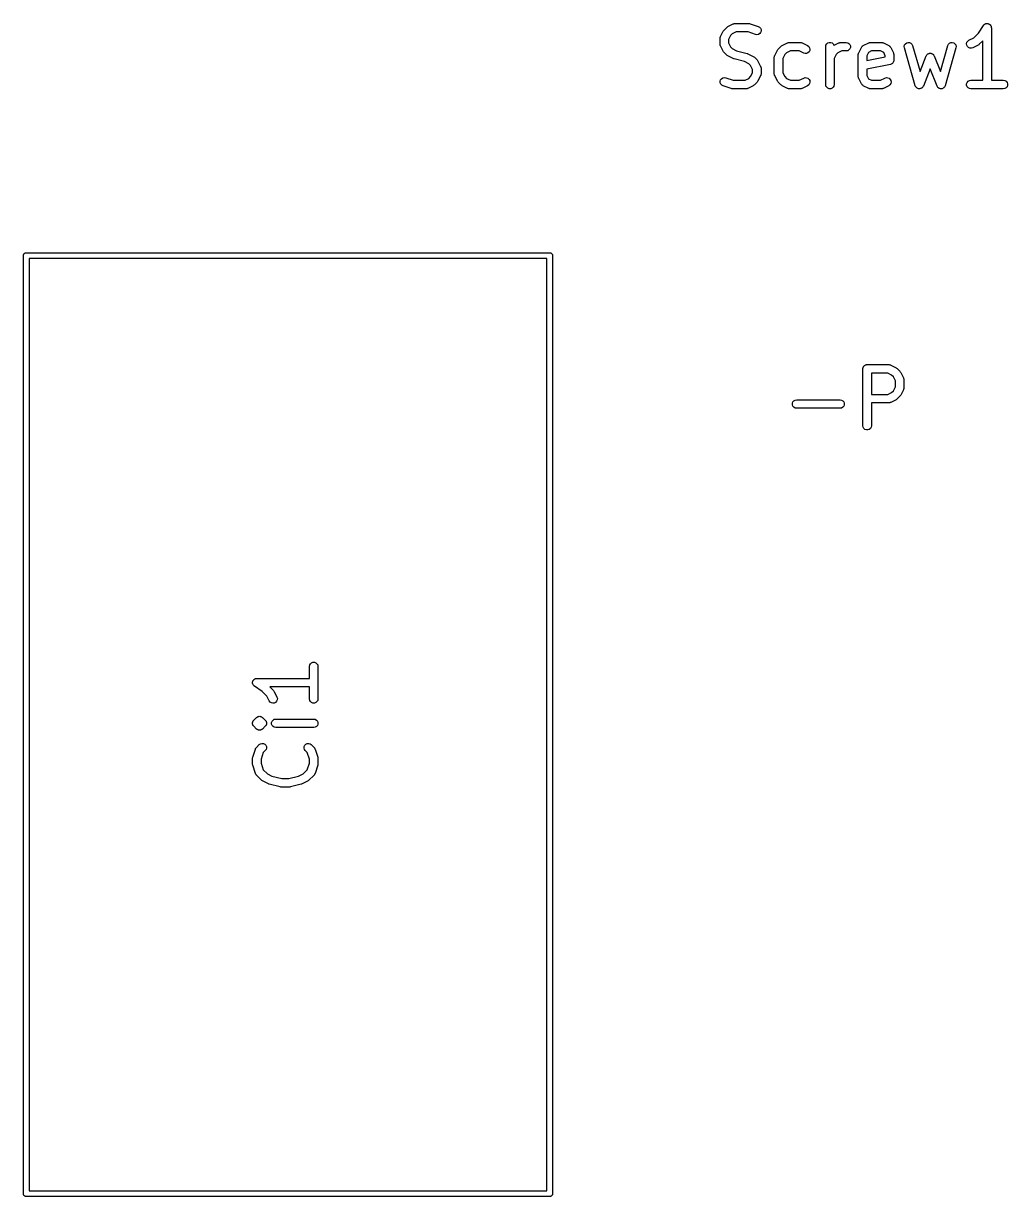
# Model space of a CAD drawing. Extents: x 49 to 243, y -147 to -41.
# Drawn here: x 225.73 to 243.03, y -74.98 to -54.35 of the extents above; entities that cross this region are included whole.
import ezdxf

# ---------------------------------------------------------------- set-up
doc = ezdxf.new("R2010")
doc.units = 0
doc.header["$MEASUREMENT"] = 0
doc.layers.add('BLACK', color=7, linetype='CONTINUOUS')

msp = doc.modelspace()

# ---------------------------------------------------------------- linework, layer by layer
at = {"layer": 'BLACK', "linetype": 'CONTINUOUS'}
for p, q in [((238.037, -54.4764), (238.044, -54.4666)), ((238.044, -54.4666), (238.092, -54.419)), ((238.092, -54.419), (238.102, -54.4121)), ((238.102, -54.4121), (238.111, -54.4049)), ((238.111, -54.4049), (238.207, -54.3573)), ((238.207, -54.3573), (238.211, -54.3561)), ((238.211, -54.3561), (238.214, -54.3539)), ((238.214, -54.3539), (238.223, -54.3524)), ((238.223, -54.3524), (238.232, -54.3499)), ((238.232, -54.3499), (238.236, -54.3501)), ((238.236, -54.3501), (238.24, -54.3494)), ((238.24, -54.3494), (238.478, -54.3494)), ((238.478, -54.3494), (238.49, -54.3515)), ((238.49, -54.3515), (238.502, -54.3532)), ((238.502, -54.3532), (238.645, -54.4008)), ((238.645, -54.4008), (238.668, -54.4133)), ((238.668, -54.4133), (238.685, -54.4327)), ((238.685, -54.4327), (238.695, -54.457)), ((238.695, -54.457), (238.695, -54.483)), ((242.515, -54.5195), (242.606, -54.3828)), ((242.606, -54.3828), (242.609, -54.3798)), ((242.609, -54.3798), (242.611, -54.3762)), ((242.611, -54.3762), (242.618, -54.3704)), ((242.618, -54.3704), (242.624, -54.3639)), ((242.624, -54.3639), (242.628, -54.3621)), ((242.628, -54.3621), (242.631, -54.3594)), ((242.631, -54.3594), (242.64, -54.3564)), ((242.64, -54.3564), (242.648, -54.3524)), ((242.648, -54.3524), (242.652, -54.3519)), ((242.652, -54.3519), (242.656, -54.3505)), ((242.656, -54.3505), (242.665, -54.3505)), ((242.665, -54.3505), (242.673, -54.3495)), ((242.673, -54.3495), (242.678, -54.3505)), ((242.678, -54.3505), (242.682, -54.3505)), ((242.682, -54.3505), (242.69, -54.3536)), ((242.69, -54.3536), (242.699, -54.3557)), ((242.699, -54.3557), (242.702, -54.358)), ((242.702, -54.358), (242.706, -54.3594)), ((242.706, -54.3594), (242.713, -54.3652)), ((242.713, -54.3652), (242.72, -54.3701)), ((242.72, -54.3701), (242.723, -54.3735)), ((242.723, -54.3735), (242.726, -54.3762)), ((242.726, -54.3762), (242.731, -54.3839)), ((242.731, -54.3839), (242.736, -54.3911)), ((242.736, -54.3911), (242.737, -54.3951)), ((242.737, -54.3951), (242.739, -54.3987)), ((242.739, -54.3987), (242.741, -54.4075)), ((242.741, -54.4075), (242.743, -54.4161)), ((242.743, -54.4161), (242.743, -54.4203)), ((242.743, -54.4203), (242.744, -54.4244)), ((242.744, -54.4244), (242.744, -55.3494)), ((237.975, -54.6063), (237.978, -54.5979)), ((237.975, -54.6106), (237.975, -54.6063)), ((237.975, -54.6149), (237.975, -54.6106)), ((237.975, -54.7101), (237.975, -54.6149)), ((237.978, -54.5979), (237.979, -54.5892)), ((237.979, -54.5892), (237.981, -54.5855)), ((237.981, -54.5855), (237.983, -54.5813)), ((237.983, -54.5813), (238.03, -54.4861)), ((238.03, -54.4861), (238.037, -54.4764)), ((238.159, -54.564), (238.125, -54.6326)), ((238.125, -54.6326), (238.125, -54.6924)), ((238.189, -54.5336), (238.159, -54.564)), ((238.258, -54.4994), (238.189, -54.5336)), ((238.466, -54.4994), (238.258, -54.4994)), ((238.597, -54.5432), (238.466, -54.4994)), ((238.623, -54.547), (238.597, -54.5432)), ((238.649, -54.5418), (238.623, -54.547)), ((238.671, -54.5281), (238.649, -54.5418)), ((238.687, -54.5077), (238.671, -54.5281)), ((238.695, -54.483), (238.687, -54.5077)), ((242.314, -54.6803), (242.328, -54.6585)), ((242.328, -54.6585), (242.349, -54.643)), ((242.349, -54.643), (242.434, -54.6008)), ((242.434, -54.6008), (242.515, -54.5195)), ((242.594, -54.6531), (242.531, -54.7155)), ((242.594, -55.3494), (242.594, -54.6531)), ((237.975, -54.7144), (237.975, -54.7101)), ((237.975, -54.7187), (237.975, -54.7144)), ((237.978, -54.7271), (237.975, -54.7187)), ((237.979, -54.7357), (237.978, -54.7271)), ((237.981, -54.7395), (237.979, -54.7357)), ((237.983, -54.7436), (237.981, -54.7395)), ((238.03, -54.8389), (237.983, -54.7436)), ((238.037, -54.8485), (238.03, -54.8389)), ((238.044, -54.8584), (238.037, -54.8485)), ((238.092, -54.906), (238.044, -54.8584)), ((238.125, -54.6924), (238.159, -54.7609)), ((238.159, -54.7609), (238.189, -54.7913)), ((238.189, -54.7913), (238.266, -54.8298)), ((238.266, -54.8298), (238.449, -54.8754)), ((238.449, -54.8754), (238.456, -54.8788)), ((238.456, -54.8788), (238.464, -54.8811)), ((238.464, -54.8811), (238.559, -54.9287)), ((238.935, -54.9146), (238.983, -54.8194)), ((238.983, -54.8194), (238.99, -54.8098)), ((238.99, -54.8098), (238.997, -54.7999)), ((238.997, -54.7999), (239.044, -54.7523)), ((239.044, -54.7523), (239.054, -54.7454)), ((239.054, -54.7454), (239.064, -54.7383)), ((239.064, -54.7383), (239.159, -54.6906)), ((239.142, -54.867), (239.111, -54.8974)), ((239.21, -54.8327), (239.142, -54.867)), ((239.159, -54.6906), (239.163, -54.6894)), ((239.163, -54.6894), (239.167, -54.6872)), ((239.167, -54.6872), (239.175, -54.6857)), ((239.175, -54.6857), (239.184, -54.6832)), ((239.184, -54.6832), (239.188, -54.6835)), ((239.188, -54.6835), (239.192, -54.6827)), ((239.192, -54.6827), (239.383, -54.6827)), ((239.365, -54.8327), (239.21, -54.8327)), ((239.445, -54.8724), (239.365, -54.8327)), ((239.383, -54.6827), (239.387, -54.6835)), ((239.387, -54.6835), (239.392, -54.6832)), ((239.392, -54.6832), (239.4, -54.6857)), ((239.4, -54.6857), (239.409, -54.6872)), ((239.409, -54.6872), (239.412, -54.6894)), ((239.412, -54.6894), (239.416, -54.6906)), ((239.416, -54.6906), (239.512, -54.7383)), ((239.47, -54.8798), (239.445, -54.8724)), ((239.496, -54.8783), (239.47, -54.8798)), ((239.52, -54.8679), (239.496, -54.8783)), ((239.512, -54.7383), (239.533, -54.7538)), ((239.538, -54.85), (239.52, -54.8679)), ((239.533, -54.7538), (239.547, -54.7755)), ((239.55, -54.8267), (239.538, -54.85)), ((239.547, -54.7755), (239.553, -54.8008)), ((239.553, -54.8008), (239.55, -54.8267)), ((239.832, -54.7577), (239.836, -54.7321)), ((239.832, -55.4244), (239.832, -54.7577)), ((239.836, -54.7321), (239.849, -54.7095)), ((239.849, -54.7095), (239.869, -54.6928)), ((239.869, -54.6928), (239.894, -54.6839)), ((239.894, -54.6839), (239.92, -54.6839)), ((239.92, -54.6839), (239.944, -54.6928)), ((239.944, -54.6928), (239.964, -54.7095)), ((239.964, -54.7095), (239.977, -54.7321)), ((239.977, -54.7321), (239.978, -54.7337)), ((239.978, -54.7337), (240.064, -54.6906)), ((240.046, -54.867), (240.016, -54.8974)), ((240.115, -54.8327), (240.046, -54.867)), ((240.064, -54.6906), (240.068, -54.6894)), ((240.068, -54.6894), (240.072, -54.6872)), ((240.072, -54.6872), (240.08, -54.6857)), ((240.08, -54.6857), (240.089, -54.6832)), ((240.089, -54.6832), (240.093, -54.6835)), ((240.093, -54.6835), (240.097, -54.6827)), ((240.097, -54.6827), (240.192, -54.6827)), ((240.192, -54.8327), (240.115, -54.8327)), ((240.192, -54.6827), (240.218, -54.6872)), ((240.218, -54.8282), (240.192, -54.8327)), ((240.218, -54.6872), (240.241, -54.7003)), ((240.241, -54.8152), (240.218, -54.8282)), ((240.241, -54.7003), (240.257, -54.7202)), ((240.257, -54.7952), (240.241, -54.8152)), ((240.257, -54.7202), (240.266, -54.7447)), ((240.266, -54.7707), (240.257, -54.7952)), ((240.266, -54.7447), (240.266, -54.7707)), ((240.406, -54.8836), (240.408, -54.8749)), ((240.408, -54.8749), (240.41, -54.8712)), ((240.41, -54.8712), (240.411, -54.867)), ((240.411, -54.867), (240.459, -54.7718)), ((240.459, -54.7718), (240.465, -54.763)), ((240.465, -54.763), (240.471, -54.7538)), ((240.471, -54.7538), (240.473, -54.7525)), ((240.473, -54.7525), (240.474, -54.7509)), ((240.474, -54.7509), (240.483, -54.7448)), ((240.483, -54.7448), (240.492, -54.7383)), ((240.492, -54.7383), (240.588, -54.6906)), ((240.582, -54.8612), (240.553, -54.9183)), ((240.639, -54.8327), (240.582, -54.8612)), ((240.588, -54.6906), (240.592, -54.6894)), ((240.592, -54.6894), (240.595, -54.6872)), ((240.595, -54.6872), (240.604, -54.6857)), ((240.604, -54.6857), (240.612, -54.6832)), ((240.612, -54.6832), (240.617, -54.6835)), ((240.617, -54.6835), (240.621, -54.6827)), ((240.621, -54.6827), (240.812, -54.6827)), ((240.794, -54.8327), (240.639, -54.8327)), ((240.851, -54.8612), (240.794, -54.8327)), ((240.812, -54.6827), (240.816, -54.6835)), ((240.816, -54.6835), (240.82, -54.6832)), ((240.82, -54.6832), (240.829, -54.6857)), ((240.829, -54.6857), (240.837, -54.6872)), ((240.837, -54.6872), (240.841, -54.6894)), ((240.841, -54.6894), (240.845, -54.6906)), ((240.845, -54.6906), (240.94, -54.7383)), ((240.879, -54.9183), (240.851, -54.8612)), ((240.94, -54.7383), (240.949, -54.7448)), ((240.949, -54.7448), (240.958, -54.7509)), ((240.958, -54.7509), (240.96, -54.7525)), ((240.96, -54.7525), (240.961, -54.7538)), ((240.961, -54.7538), (240.967, -54.763)), ((240.967, -54.763), (240.974, -54.7718)), ((240.974, -54.7718), (241.021, -54.867)), ((241.021, -54.867), (241.023, -54.8712)), ((241.023, -54.8712), (241.025, -54.8749)), ((241.025, -54.8749), (241.026, -54.8836)), ((241.213, -54.7524), (241.219, -54.7271)), ((241.216, -54.7783), (241.213, -54.7524)), ((241.406, -55.445), (241.216, -54.7783)), ((241.219, -54.7271), (241.234, -54.7056)), ((241.234, -54.7056), (241.255, -54.6903)), ((241.255, -54.6903), (241.28, -54.6831)), ((241.28, -54.6831), (241.306, -54.685)), ((241.306, -54.685), (241.33, -54.6956)), ((241.33, -54.6956), (241.348, -54.7137)), ((241.348, -54.7137), (241.36, -54.7371)), ((241.36, -54.7371), (241.49, -55.1928)), ((241.631, -54.8836), (241.633, -54.8821)), ((241.633, -54.8821), (241.643, -54.8788)), ((241.643, -54.8788), (241.653, -54.8748)), ((241.653, -54.8748), (241.656, -54.8747)), ((241.656, -54.8747), (241.658, -54.874)), ((241.658, -54.874), (241.669, -54.8743)), ((241.669, -54.8743), (241.679, -54.874)), ((241.679, -54.874), (241.682, -54.8747)), ((241.682, -54.8747), (241.684, -54.8748)), ((241.684, -54.8748), (241.694, -54.8788)), ((241.694, -54.8788), (241.704, -54.8821)), ((241.704, -54.8821), (241.706, -54.8836)), ((241.847, -55.1928), (241.978, -54.7371)), ((242.122, -54.7783), (241.931, -55.445)), ((241.978, -54.7371), (241.989, -54.7137)), ((241.989, -54.7137), (242.008, -54.6956)), ((242.008, -54.6956), (242.031, -54.685)), ((242.031, -54.685), (242.057, -54.6831)), ((242.057, -54.6831), (242.082, -54.6903)), ((242.082, -54.6903), (242.104, -54.7056)), ((242.104, -54.7056), (242.118, -54.7271)), ((242.118, -54.7271), (242.124, -54.7524)), ((242.124, -54.7524), (242.122, -54.7783)), ((242.308, -54.7056), (242.314, -54.6803)), ((242.311, -54.7315), (242.308, -54.7056)), ((242.323, -54.7548), (242.311, -54.7315)), ((242.342, -54.7727), (242.323, -54.7548)), ((242.366, -54.783), (242.342, -54.7727)), ((242.392, -54.7846), (242.366, -54.783)), ((242.416, -54.7772), (242.392, -54.7846)), ((242.512, -54.7296), (242.416, -54.7772)), ((242.521, -54.7224), (242.512, -54.7296)), ((242.531, -54.7155), (242.521, -54.7224)), ((238.102, -54.9129), (238.092, -54.906)), ((238.111, -54.92), (238.102, -54.9129)), ((238.207, -54.9677), (238.111, -54.92)), ((238.214, -54.97), (238.207, -54.9677)), ((238.222, -54.9733), (238.214, -54.97)), ((238.404, -55.019), (238.222, -54.9733)), ((238.481, -55.0574), (238.404, -55.019)), ((238.512, -55.0879), (238.481, -55.0574)), ((238.546, -55.1564), (238.512, -55.0879)), ((238.559, -54.9287), (238.569, -54.9359)), ((238.569, -54.9359), (238.579, -54.9428)), ((238.579, -54.9428), (238.626, -54.9904)), ((238.626, -54.9904), (238.633, -55.0002)), ((238.633, -55.0002), (238.641, -55.0099)), ((238.641, -55.0099), (238.688, -55.1051)), ((238.927, -54.9396), (238.93, -54.9312)), ((238.928, -54.9439), (238.927, -54.9396)), ((238.927, -54.9482), (238.928, -54.9439)), ((238.927, -55.2339), (238.927, -54.9482)), ((238.93, -54.9312), (238.932, -54.9225)), ((238.932, -54.9225), (238.934, -54.9188)), ((238.934, -54.9188), (238.935, -54.9146)), ((239.111, -54.8974), (239.077, -54.9659)), ((239.077, -54.9659), (239.077, -55.2162)), ((240.016, -54.8974), (239.982, -54.9659)), ((239.982, -54.9659), (239.982, -55.4244)), ((240.403, -54.9006), (240.404, -54.8963)), ((240.403, -55.2815), (240.403, -54.9006)), ((240.404, -54.892), (240.406, -54.8836)), ((240.404, -54.8963), (240.404, -54.892)), ((240.553, -54.9183), (240.553, -54.9996)), ((240.553, -54.9996), (240.879, -54.9343)), ((240.969, -55.0694), (240.553, -55.1525)), ((240.879, -54.9343), (240.879, -54.9183)), ((240.98, -55.0649), (240.969, -55.0694)), ((240.992, -55.0608), (240.98, -55.0649)), ((240.993, -55.0602), (240.992, -55.0608)), ((241.003, -55.0518), (240.993, -55.0599)), ((240.993, -55.0599), (240.993, -55.0602)), ((241.012, -55.044), (241.003, -55.0518)), ((241.013, -55.0427), (241.012, -55.0433)), ((241.012, -55.0433), (241.012, -55.044)), ((241.019, -55.032), (241.013, -55.0427)), ((241.025, -55.0215), (241.019, -55.032)), ((241.027, -55.0078), (241.025, -55.0198)), ((241.025, -55.0198), (241.025, -55.0206)), ((241.025, -55.0206), (241.025, -55.0215)), ((241.026, -54.8836), (241.029, -54.892)), ((241.029, -54.9958), (241.027, -55.0078)), ((241.029, -54.892), (241.029, -54.8963)), ((241.029, -54.8963), (241.029, -54.9006)), ((241.029, -54.9006), (241.029, -54.9958)), ((241.49, -55.1928), (241.599, -54.9203)), ((241.599, -54.9203), (241.605, -54.9112)), ((241.605, -54.9112), (241.61, -54.9018)), ((241.61, -54.9018), (241.612, -54.9002)), ((241.612, -54.9002), (241.613, -54.8982)), ((241.613, -54.8982), (241.621, -54.8916)), ((241.621, -54.8916), (241.629, -54.8844)), ((241.629, -54.8844), (241.631, -54.8836)), ((241.706, -54.8836), (241.708, -54.8844)), ((241.708, -54.8844), (241.716, -54.8916)), ((241.716, -54.8916), (241.725, -54.8982)), ((241.725, -54.8982), (241.726, -54.9002)), ((241.726, -54.9002), (241.728, -54.9018)), ((241.728, -54.9018), (241.733, -54.9112)), ((241.733, -54.9112), (241.738, -54.9203)), ((241.738, -54.9203), (241.847, -55.1928)), ((238.481, -55.3151), (238.512, -55.2847)), ((238.512, -55.2847), (238.546, -55.2162)), ((238.546, -55.2162), (238.546, -55.1564)), ((238.688, -55.2674), (238.641, -55.3627)), ((238.688, -55.1051), (238.689, -55.1093)), ((238.689, -55.2633), (238.688, -55.2674)), ((238.689, -55.1093), (238.692, -55.113)), ((238.692, -55.2596), (238.689, -55.2633)), ((238.692, -55.113), (238.693, -55.1217)), ((238.693, -55.2509), (238.692, -55.2596)), ((238.693, -55.1217), (238.696, -55.1301)), ((238.696, -55.2425), (238.693, -55.2509)), ((238.696, -55.1301), (238.695, -55.1344)), ((238.695, -55.1344), (238.696, -55.1387)), ((238.696, -55.2339), (238.695, -55.2382)), ((238.695, -55.2382), (238.696, -55.2425)), ((238.696, -55.1387), (238.696, -55.2339)), ((238.928, -55.2382), (238.927, -55.2339)), ((238.927, -55.2425), (238.928, -55.2382)), ((238.93, -55.2509), (238.927, -55.2425)), ((238.932, -55.2596), (238.93, -55.2509)), ((238.934, -55.2633), (238.932, -55.2596)), ((238.935, -55.2674), (238.934, -55.2633)), ((238.983, -55.3627), (238.935, -55.2674)), ((239.077, -55.2162), (239.111, -55.2847)), ((239.111, -55.2847), (239.142, -55.3151)), ((240.404, -55.2858), (240.403, -55.2815)), ((240.404, -55.2901), (240.404, -55.2858)), ((240.406, -55.2985), (240.404, -55.2901)), ((240.553, -55.1525), (240.553, -55.2638)), ((240.553, -55.2638), (240.582, -55.3209)), ((241.669, -55.1501), (241.548, -55.4522)), ((241.79, -55.4522), (241.669, -55.1501)), ((237.975, -55.3658), (237.984, -55.341)), ((237.976, -55.3918), (237.975, -55.3658)), ((237.986, -55.416), (237.976, -55.3918)), ((237.984, -55.341), (238, -55.3206)), ((238.003, -55.4355), (237.986, -55.416)), ((238, -55.3206), (238.022, -55.307)), ((238.026, -55.4479), (238.003, -55.4355)), ((238.022, -55.307), (238.048, -55.3018)), ((238.169, -55.4955), (238.026, -55.4479)), ((238.048, -55.3018), (238.073, -55.3056)), ((238.073, -55.3056), (238.205, -55.3494)), ((238.181, -55.4973), (238.169, -55.4955)), ((238.192, -55.4994), (238.181, -55.4973)), ((238.431, -55.4994), (238.192, -55.4994)), ((238.205, -55.3494), (238.413, -55.3494)), ((238.413, -55.3494), (238.481, -55.3151)), ((238.435, -55.4986), (238.431, -55.4994)), ((238.439, -55.4989), (238.435, -55.4986)), ((238.448, -55.4964), (238.439, -55.4989)), ((238.456, -55.4949), (238.448, -55.4964)), ((238.46, -55.4927), (238.456, -55.4949)), ((238.464, -55.4915), (238.46, -55.4927)), ((238.559, -55.4438), (238.464, -55.4915)), ((238.569, -55.4367), (238.559, -55.4438)), ((238.579, -55.4298), (238.569, -55.4367)), ((238.626, -55.3822), (238.579, -55.4298)), ((238.633, -55.3723), (238.626, -55.3822)), ((238.641, -55.3627), (238.633, -55.3723)), ((238.99, -55.3723), (238.983, -55.3627)), ((238.997, -55.3822), (238.99, -55.3723)), ((239.044, -55.4298), (238.997, -55.3822)), ((239.054, -55.4367), (239.044, -55.4298)), ((239.064, -55.4438), (239.054, -55.4367)), ((239.159, -55.4915), (239.064, -55.4438)), ((239.142, -55.3151), (239.21, -55.3494)), ((239.163, -55.4927), (239.159, -55.4915)), ((239.167, -55.4949), (239.163, -55.4927)), ((239.175, -55.4964), (239.167, -55.4949)), ((239.184, -55.4989), (239.175, -55.4964)), ((239.188, -55.4986), (239.184, -55.4989)), ((239.192, -55.4994), (239.188, -55.4986)), ((239.383, -55.4994), (239.192, -55.4994)), ((239.21, -55.3494), (239.365, -55.3494)), ((239.365, -55.3494), (239.445, -55.3097)), ((239.387, -55.4986), (239.383, -55.4994)), ((239.392, -55.4989), (239.387, -55.4986)), ((239.4, -55.4964), (239.392, -55.4989)), ((239.409, -55.4949), (239.4, -55.4964)), ((239.412, -55.4927), (239.409, -55.4949)), ((239.416, -55.4915), (239.412, -55.4927)), ((239.512, -55.4438), (239.416, -55.4915)), ((239.445, -55.3097), (239.47, -55.3023)), ((239.47, -55.3023), (239.496, -55.3038)), ((239.496, -55.3038), (239.52, -55.3142)), ((239.533, -55.4283), (239.512, -55.4438)), ((239.52, -55.3142), (239.538, -55.3321)), ((239.547, -55.4066), (239.533, -55.4283)), ((239.538, -55.3321), (239.55, -55.3554)), ((239.553, -55.3813), (239.547, -55.4066)), ((239.55, -55.3554), (239.553, -55.3813)), ((239.836, -55.45), (239.832, -55.4244)), ((239.849, -55.4726), (239.836, -55.45)), ((239.869, -55.4893), (239.849, -55.4726)), ((239.894, -55.4982), (239.869, -55.4893)), ((239.92, -55.4982), (239.894, -55.4982)), ((239.944, -55.4893), (239.92, -55.4982)), ((239.964, -55.4726), (239.944, -55.4893)), ((239.977, -55.45), (239.964, -55.4726)), ((239.982, -55.4244), (239.977, -55.45)), ((240.408, -55.3072), (240.406, -55.2985)), ((240.41, -55.3109), (240.408, -55.3072)), ((240.411, -55.3151), (240.41, -55.3109)), ((240.459, -55.4103), (240.411, -55.3151)), ((240.465, -55.4191), (240.459, -55.4103)), ((240.471, -55.4283), (240.465, -55.4191)), ((240.473, -55.4296), (240.471, -55.4283)), ((240.474, -55.4312), (240.473, -55.4296)), ((240.483, -55.4373), (240.474, -55.4312)), ((240.492, -55.4438), (240.483, -55.4373)), ((240.588, -55.4915), (240.492, -55.4438)), ((240.582, -55.3209), (240.639, -55.3494)), ((240.592, -55.4927), (240.588, -55.4915)), ((240.595, -55.4949), (240.592, -55.4927)), ((240.604, -55.4964), (240.595, -55.4949)), ((240.612, -55.4989), (240.604, -55.4964)), ((240.617, -55.4986), (240.612, -55.4989)), ((240.621, -55.4994), (240.617, -55.4986)), ((240.812, -55.4994), (240.621, -55.4994)), ((240.639, -55.3494), (240.794, -55.3494)), ((240.794, -55.3494), (240.873, -55.3097)), ((240.816, -55.4986), (240.812, -55.4994)), ((240.82, -55.4989), (240.816, -55.4986)), ((240.829, -55.4964), (240.82, -55.4989)), ((240.837, -55.4949), (240.829, -55.4964)), ((240.841, -55.4927), (240.837, -55.4949)), ((240.845, -55.4915), (240.841, -55.4927)), ((240.94, -55.4438), (240.845, -55.4915)), ((240.873, -55.3097), (240.898, -55.3023)), ((240.898, -55.3023), (240.924, -55.3038)), ((240.924, -55.3038), (240.948, -55.3142)), ((240.961, -55.4283), (240.94, -55.4438)), ((240.948, -55.3142), (240.967, -55.3321)), ((240.976, -55.4066), (240.961, -55.4283)), ((240.967, -55.3321), (240.979, -55.3554)), ((240.982, -55.3813), (240.976, -55.4066)), ((240.979, -55.3554), (240.982, -55.3813)), ((241.407, -55.4463), (241.406, -55.445)), ((241.407, -55.4478), (241.407, -55.4463)), ((241.412, -55.458), (241.407, -55.4478)), ((241.417, -55.4684), (241.412, -55.458)), ((241.419, -55.4694), (241.417, -55.4684)), ((241.419, -55.4708), (241.419, -55.4694)), ((241.428, -55.4785), (241.419, -55.4708)), ((241.436, -55.4865), (241.428, -55.4785)), ((241.438, -55.4871), (241.436, -55.4865)), ((241.439, -55.4881), (241.438, -55.4871)), ((241.449, -55.4924), (241.439, -55.4881)), ((241.46, -55.4971), (241.449, -55.4924)), ((241.461, -55.4972), (241.46, -55.4971)), ((241.463, -55.4978), (241.461, -55.4972)), ((241.474, -55.4982), (241.463, -55.4978)), ((241.486, -55.499), (241.474, -55.4982)), ((241.487, -55.4986), (241.486, -55.499)), ((241.489, -55.4986), (241.487, -55.4986)), ((241.5, -55.495), (241.489, -55.4986)), ((241.511, -55.4918), (241.5, -55.495)), ((241.512, -55.4909), (241.511, -55.4918)), ((241.514, -55.4905), (241.512, -55.4909)), ((241.523, -55.4833), (241.514, -55.4905)), ((241.532, -55.4765), (241.523, -55.4833)), ((241.533, -55.4753), (241.532, -55.4765)), ((241.534, -55.4744), (241.533, -55.4753)), ((241.54, -55.4645), (241.534, -55.4744)), ((241.547, -55.4549), (241.54, -55.4645)), ((241.548, -55.4522), (241.547, -55.4535)), ((241.547, -55.4535), (241.547, -55.4549)), ((241.79, -55.4535), (241.79, -55.4522)), ((241.791, -55.4549), (241.79, -55.4535)), ((241.797, -55.4645), (241.791, -55.4549)), ((241.803, -55.4744), (241.797, -55.4645)), ((241.804, -55.4753), (241.803, -55.4744)), ((241.805, -55.4765), (241.804, -55.4753)), ((241.815, -55.4833), (241.805, -55.4765)), ((241.824, -55.4905), (241.815, -55.4833)), ((241.825, -55.4909), (241.824, -55.4905)), ((241.826, -55.4918), (241.825, -55.4909)), ((241.837, -55.495), (241.826, -55.4918)), ((241.848, -55.4986), (241.837, -55.495)), ((241.85, -55.4986), (241.848, -55.4986)), ((241.851, -55.499), (241.85, -55.4986)), ((241.863, -55.4982), (241.851, -55.499)), ((241.874, -55.4978), (241.863, -55.4982)), ((241.876, -55.4972), (241.874, -55.4978)), ((241.877, -55.4971), (241.876, -55.4972)), ((241.888, -55.4924), (241.877, -55.4971)), ((241.899, -55.4881), (241.888, -55.4924)), ((241.9, -55.4871), (241.899, -55.4881)), ((241.901, -55.4865), (241.9, -55.4871)), ((241.909, -55.4785), (241.901, -55.4865)), ((241.918, -55.4708), (241.909, -55.4785)), ((241.919, -55.4694), (241.918, -55.4708)), ((241.92, -55.4684), (241.919, -55.4694)), ((241.925, -55.458), (241.92, -55.4684)), ((241.93, -55.4478), (241.925, -55.458)), ((241.931, -55.4463), (241.93, -55.4478)), ((241.931, -55.445), (241.931, -55.4463)), ((242.309, -55.4114), (242.318, -55.3869)), ((242.309, -55.4374), (242.309, -55.4114)), ((242.318, -55.4619), (242.309, -55.4374)), ((242.318, -55.3869), (242.335, -55.3669)), ((242.335, -55.4818), (242.318, -55.4619)), ((242.335, -55.3669), (242.357, -55.3539)), ((242.357, -55.4949), (242.335, -55.4818)), ((242.357, -55.3539), (242.383, -55.3494)), ((242.383, -55.4994), (242.357, -55.4949)), ((242.383, -55.3494), (242.594, -55.3494)), ((242.954, -55.4994), (242.383, -55.4994)), ((242.744, -55.3494), (242.954, -55.3494)), ((242.954, -55.3494), (242.98, -55.3539)), ((242.98, -55.4949), (242.954, -55.4994)), ((242.98, -55.3539), (243.003, -55.3669)), ((243.003, -55.4818), (242.98, -55.4949)), ((243.003, -55.3669), (243.019, -55.3869)), ((243.019, -55.4619), (243.003, -55.4818)), ((243.019, -55.3869), (243.028, -55.4114)), ((243.028, -55.4374), (243.019, -55.4619)), ((243.028, -55.4114), (243.028, -55.4374)), ((225.749, -58.3909), (225.753, -58.388)), ((225.753, -58.388), (225.757, -58.3865)), ((225.757, -58.3865), (225.761, -58.3843)), ((225.761, -58.3843), (225.765, -58.3835)), ((225.765, -58.3835), (225.769, -58.382)), ((225.769, -58.382), (234.987, -58.382)), ((234.987, -58.382), (234.991, -58.3835)), ((234.991, -58.3835), (234.995, -58.3843)), ((234.995, -58.3843), (234.999, -58.3865)), ((234.999, -58.3865), (235.003, -58.388)), ((235.003, -58.388), (235.007, -58.3909)), ((225.728, -58.4232), (225.73, -58.419)), ((225.728, -58.4276), (225.728, -58.4232)), ((225.728, -74.9232), (225.728, -58.4276)), ((225.73, -58.4146), (225.733, -58.4108)), ((225.73, -58.419), (225.73, -58.4146)), ((225.733, -58.4108), (225.734, -58.4066)), ((225.734, -58.4066), (225.737, -58.4032)), ((225.737, -58.4032), (225.739, -58.3994)), ((225.739, -58.3994), (225.743, -58.3965)), ((225.743, -58.3965), (225.745, -58.3931)), ((225.745, -58.3931), (225.749, -58.3909)), ((225.828, -58.482), (225.828, -74.882)), ((234.928, -58.482), (225.828, -58.482)), ((234.928, -74.882), (234.928, -58.482)), ((235.007, -58.3909), (235.011, -58.3931)), ((235.011, -58.3931), (235.013, -58.3965)), ((235.013, -58.3965), (235.017, -58.3994)), ((235.017, -58.3994), (235.019, -58.4032)), ((235.019, -58.4032), (235.022, -58.4066)), ((235.022, -58.4066), (235.023, -58.4108)), ((235.023, -58.4108), (235.026, -58.4146)), ((235.026, -58.4146), (235.026, -58.419)), ((235.026, -58.419), (235.028, -58.4232)), ((235.028, -58.4232), (235.028, -74.9408)), ((240.484, -60.4244), (240.485, -60.4179)), ((240.484, -61.4244), (240.484, -60.4244)), ((240.485, -60.4114), (240.488, -60.4052)), ((240.485, -60.4179), (240.485, -60.4114)), ((240.488, -60.4052), (240.489, -60.3987)), ((240.489, -60.3987), (240.492, -60.393)), ((240.492, -60.393), (240.494, -60.3869)), ((240.494, -60.3869), (240.498, -60.3819)), ((240.498, -60.3819), (240.502, -60.3762)), ((240.502, -60.3762), (240.507, -60.372)), ((240.507, -60.372), (240.511, -60.3669)), ((240.511, -60.3669), (240.517, -60.3636)), ((240.517, -60.3636), (240.522, -60.3594)), ((240.522, -60.3594), (240.528, -60.3572)), ((240.528, -60.3572), (240.533, -60.3539)), ((240.533, -60.3539), (240.54, -60.3528)), ((240.54, -60.3528), (240.546, -60.3505)), ((240.546, -60.3505), (240.553, -60.3505)), ((240.553, -60.3505), (240.559, -60.3494)), ((240.559, -60.3494), (240.94, -60.3494)), ((240.94, -60.3494), (240.944, -60.3501)), ((240.944, -60.3501), (240.949, -60.3499)), ((240.949, -60.3499), (240.957, -60.3524)), ((240.957, -60.3524), (240.966, -60.3539)), ((240.966, -60.3539), (240.969, -60.3561)), ((240.969, -60.3561), (240.974, -60.3573)), ((240.974, -60.3573), (241.069, -60.4049)), ((241.069, -60.4049), (241.079, -60.4121)), ((241.079, -60.4121), (241.088, -60.419)), ((241.088, -60.419), (241.136, -60.4666)), ((240.634, -60.4994), (240.634, -60.8732)), ((240.922, -60.4994), (240.634, -60.4994)), ((240.991, -60.5336), (240.922, -60.4994)), ((241.021, -60.564), (240.991, -60.5336)), ((241.056, -60.6326), (241.021, -60.564)), ((241.056, -60.74), (241.056, -60.6326)), ((241.136, -60.4666), (241.143, -60.4764)), ((241.143, -60.4764), (241.15, -60.4861)), ((241.15, -60.4861), (241.198, -60.5813)), ((241.198, -60.5813), (241.199, -60.5855)), ((241.199, -60.5855), (241.201, -60.5892)), ((241.201, -60.5892), (241.203, -60.5979)), ((241.203, -60.5979), (241.205, -60.6063)), ((241.205, -60.6063), (241.205, -60.6106)), ((241.205, -60.6106), (241.206, -60.6149)), ((241.206, -60.6149), (241.206, -60.7577)), ((240.922, -60.8732), (240.991, -60.8389)), ((240.991, -60.8389), (241.021, -60.8085)), ((241.021, -60.8085), (241.056, -60.74)), ((241.198, -60.7913), (241.15, -60.8865)), ((241.199, -60.7871), (241.198, -60.7913)), ((241.201, -60.7834), (241.199, -60.7871)), ((241.203, -60.7747), (241.201, -60.7834)), ((241.205, -60.7663), (241.203, -60.7747)), ((241.206, -60.7577), (241.205, -60.762)), ((241.205, -60.762), (241.205, -60.7663)), ((239.247, -61.0304), (239.256, -61.0059)), ((239.247, -61.0565), (239.247, -61.0304)), ((239.256, -61.0809), (239.247, -61.0565)), ((239.256, -61.0059), (239.273, -60.986)), ((239.273, -60.986), (239.295, -60.973)), ((239.295, -60.973), (239.321, -60.9684)), ((239.321, -60.9684), (240.083, -60.9684)), ((240.083, -60.9684), (240.109, -60.973)), ((240.109, -60.973), (240.131, -60.986)), ((240.131, -60.986), (240.148, -61.0059)), ((240.148, -61.0059), (240.157, -61.0304)), ((240.157, -61.0565), (240.148, -61.0809)), ((240.157, -61.0304), (240.157, -61.0565)), ((240.634, -60.8732), (240.922, -60.8732)), ((240.94, -61.0232), (240.634, -61.0232)), ((240.634, -61.0232), (240.634, -61.4244)), ((240.944, -61.0224), (240.94, -61.0232)), ((240.949, -61.0227), (240.944, -61.0224)), ((240.957, -61.0202), (240.949, -61.0227)), ((240.966, -61.0187), (240.957, -61.0202)), ((240.969, -61.0165), (240.966, -61.0187)), ((240.974, -61.0153), (240.969, -61.0165)), ((241.069, -60.9677), (240.974, -61.0153)), ((241.079, -60.9605), (241.069, -60.9677)), ((241.088, -60.9536), (241.079, -60.9605)), ((241.136, -60.906), (241.088, -60.9536)), ((241.143, -60.8962), (241.136, -60.906)), ((241.15, -60.8865), (241.143, -60.8962)), ((239.273, -61.1009), (239.256, -61.0809)), ((239.295, -61.1139), (239.273, -61.1009)), ((239.321, -61.1184), (239.295, -61.1139)), ((240.083, -61.1184), (239.321, -61.1184)), ((240.109, -61.1139), (240.083, -61.1184)), ((240.131, -61.1009), (240.109, -61.1139)), ((240.148, -61.0809), (240.131, -61.1009)), ((240.489, -61.45), (240.484, -61.4244)), ((240.502, -61.4726), (240.489, -61.45)), ((240.522, -61.4893), (240.502, -61.4726)), ((240.617, -61.4726), (240.597, -61.4893)), ((240.63, -61.45), (240.617, -61.4726)), ((240.634, -61.4244), (240.63, -61.45)), ((240.546, -61.4982), (240.522, -61.4893)), ((240.572, -61.4982), (240.546, -61.4982)), ((240.597, -61.4893), (240.572, -61.4982)), ((230.76, -65.6325), (230.773, -65.61)), ((230.773, -65.61), (230.793, -65.5932)), ((230.793, -65.5932), (230.817, -65.5843)), ((230.817, -65.5843), (230.843, -65.5843)), ((230.843, -65.5843), (230.868, -65.5932)), ((230.868, -65.5932), (230.888, -65.61)), ((230.888, -65.61), (230.901, -65.6325)), ((230.755, -65.6582), (230.76, -65.6325)), ((230.755, -65.8689), (230.755, -65.6582)), ((230.901, -65.6325), (230.905, -65.6582)), ((230.905, -65.6582), (230.905, -66.2296)), ((229.756, -65.9391), (229.757, -65.935)), ((229.757, -65.948), (229.756, -65.9391)), ((229.757, -65.9309), (229.76, -65.9225)), ((229.757, -65.935), (229.757, -65.9309)), ((229.757, -65.9569), (229.757, -65.948)), ((229.758, -65.9608), (229.757, -65.9569)), ((229.758, -65.965), (229.758, -65.9608)), ((229.762, -65.973), (229.758, -65.965)), ((229.76, -65.9225), (229.762, -65.9138)), ((229.762, -65.9138), (229.764, -65.9103)), ((229.765, -65.9814), (229.762, -65.973)), ((229.764, -65.9103), (229.765, -65.9064)), ((229.765, -65.9064), (229.771, -65.8996)), ((229.768, -65.9846), (229.765, -65.9814)), ((229.77, -65.9883), (229.768, -65.9846)), ((229.776, -65.9945), (229.77, -65.9883)), ((229.771, -65.8996), (229.776, -65.8921)), ((229.776, -65.8921), (229.779, -65.8896)), ((229.782, -66.0014), (229.776, -65.9945)), ((229.779, -65.8896), (229.782, -65.8865)), ((229.782, -65.8865), (229.79, -65.882)), ((229.786, -66.0034), (229.782, -66.0014)), ((229.789, -66.0063), (229.786, -66.0034)), ((229.925, -66.0974), (229.789, -66.0063)), ((229.79, -65.882), (229.797, -65.8767)), ((229.797, -65.8767), (229.801, -65.8755)), ((229.801, -65.8755), (229.805, -65.8734)), ((229.805, -65.8734), (229.814, -65.8719)), ((229.814, -65.8719), (229.822, -65.8694)), ((229.822, -65.8694), (229.826, -65.8696)), ((229.826, -65.8696), (229.83, -65.8689)), ((229.83, -65.8689), (230.755, -65.8689)), ((230.755, -66.0189), (230.059, -66.0189)), ((230.059, -66.0189), (230.122, -66.0813)), ((230.755, -66.2296), (230.755, -66.0189)), ((230.007, -66.1788), (229.925, -66.0974)), ((230.049, -66.2632), (230.007, -66.1788)), ((230.122, -66.0813), (230.128, -66.0912)), ((230.128, -66.0912), (230.136, -66.1008)), ((230.136, -66.1008), (230.183, -66.1961)), ((230.183, -66.1961), (230.191, -66.221)), ((230.191, -66.221), (230.189, -66.247)), ((230.76, -66.2553), (230.755, -66.2296)), ((230.905, -66.2296), (230.901, -66.2553)), ((230.065, -66.2841), (230.049, -66.2632)), ((230.086, -66.2984), (230.065, -66.2841)), ((230.112, -66.3045), (230.086, -66.2984)), ((230.137, -66.3015), (230.112, -66.3045)), ((230.161, -66.2899), (230.137, -66.3015)), ((230.179, -66.2709), (230.161, -66.2899)), ((230.189, -66.247), (230.179, -66.2709)), ((230.773, -66.2778), (230.76, -66.2553)), ((230.793, -66.2946), (230.773, -66.2778)), ((230.817, -66.3035), (230.793, -66.2946)), ((230.843, -66.3035), (230.817, -66.3035)), ((230.868, -66.2946), (230.843, -66.3035)), ((230.888, -66.2778), (230.868, -66.2946)), ((230.901, -66.2553), (230.888, -66.2778)), ((229.757, -66.6452), (229.758, -66.6421)), ((229.758, -66.6388), (229.761, -66.6328)), ((229.758, -66.6421), (229.758, -66.6388)), ((229.761, -66.6328), (229.762, -66.6265)), ((229.762, -66.6265), (229.764, -66.6238)), ((229.764, -66.6238), (229.765, -66.6207)), ((229.765, -66.6207), (229.768, -66.6182)), ((229.768, -66.6182), (229.769, -66.6152)), ((229.769, -66.6152), (229.774, -66.6105)), ((229.774, -66.6105), (229.777, -66.6052)), ((229.777, -66.6052), (229.825, -66.5575)), ((229.825, -66.5575), (229.83, -66.5538)), ((229.83, -66.5538), (229.835, -66.5491)), ((229.835, -66.5491), (229.841, -66.5464)), ((229.841, -66.5464), (229.846, -66.5426)), ((229.846, -66.5426), (229.853, -66.5409)), ((229.853, -66.5409), (229.859, -66.5381)), ((229.859, -66.5381), (229.865, -66.5376)), ((229.865, -66.5376), (229.871, -66.5359)), ((229.871, -66.5359), (229.878, -66.5364)), ((229.878, -66.5364), (229.885, -66.5359)), ((229.885, -66.5359), (229.891, -66.5376)), ((229.891, -66.5376), (229.897, -66.5381)), ((229.897, -66.5381), (229.903, -66.5409)), ((229.903, -66.5409), (229.91, -66.5426)), ((229.91, -66.5426), (229.915, -66.5464)), ((229.915, -66.5464), (229.921, -66.5491)), ((229.921, -66.5491), (229.926, -66.5538)), ((229.926, -66.5538), (229.931, -66.5575)), ((229.931, -66.5575), (229.979, -66.6052)), ((229.979, -66.6052), (229.982, -66.6105)), ((229.982, -66.6105), (229.987, -66.6152)), ((229.987, -66.6152), (229.988, -66.6182)), ((229.988, -66.6182), (229.991, -66.6207)), ((229.991, -66.6207), (229.992, -66.6238)), ((229.992, -66.6238), (229.994, -66.6265)), ((229.994, -66.6265), (229.995, -66.6328)), ((229.995, -66.6328), (229.998, -66.6388)), ((229.998, -66.6388), (229.998, -66.6421)), ((229.998, -66.6421), (229.999, -66.6452)), ((230.09, -66.6452), (230.099, -66.6207)), ((230.099, -66.6207), (230.116, -66.6007)), ((230.116, -66.6007), (230.138, -66.5877)), ((230.138, -66.5877), (230.164, -66.5832)), ((230.164, -66.5832), (230.83, -66.5832)), ((230.83, -66.5832), (230.856, -66.5877)), ((230.856, -66.5877), (230.879, -66.6007)), ((230.879, -66.6007), (230.895, -66.6207)), ((230.895, -66.6207), (230.904, -66.6452)), ((229.756, -66.6517), (229.757, -66.6485)), ((229.756, -66.6582), (229.756, -66.6517)), ((229.756, -66.6647), (229.756, -66.6582)), ((229.757, -66.6679), (229.756, -66.6647)), ((229.757, -66.6485), (229.757, -66.6452)), ((229.757, -66.6712), (229.757, -66.6679)), ((229.758, -66.6743), (229.757, -66.6712)), ((229.758, -66.6776), (229.758, -66.6743)), ((229.761, -66.6836), (229.758, -66.6776)), ((229.762, -66.6899), (229.761, -66.6836)), ((229.764, -66.6926), (229.762, -66.6899)), ((229.765, -66.6957), (229.764, -66.6926)), ((229.768, -66.6982), (229.765, -66.6957)), ((229.769, -66.7012), (229.768, -66.6982)), ((229.774, -66.7059), (229.769, -66.7012)), ((229.777, -66.7112), (229.774, -66.7059)), ((229.825, -66.7588), (229.777, -66.7112)), ((229.83, -66.7626), (229.825, -66.7588)), ((229.835, -66.7672), (229.83, -66.7626)), ((229.841, -66.77), (229.835, -66.7672)), ((229.846, -66.7738), (229.841, -66.77)), ((229.853, -66.7755), (229.846, -66.7738)), ((229.859, -66.7783), (229.853, -66.7755)), ((229.865, -66.7788), (229.859, -66.7783)), ((229.871, -66.7805), (229.865, -66.7788)), ((229.878, -66.78), (229.871, -66.7805)), ((229.885, -66.7805), (229.878, -66.78)), ((229.891, -66.7788), (229.885, -66.7805)), ((229.897, -66.7783), (229.891, -66.7788)), ((229.903, -66.7755), (229.897, -66.7783)), ((229.91, -66.7738), (229.903, -66.7755)), ((229.915, -66.77), (229.91, -66.7738)), ((229.921, -66.7672), (229.915, -66.77)), ((229.926, -66.7626), (229.921, -66.7672)), ((229.931, -66.7588), (229.926, -66.7626)), ((229.979, -66.7112), (229.931, -66.7588)), ((229.982, -66.7058), (229.979, -66.7112)), ((229.987, -66.7012), (229.982, -66.7058)), ((229.988, -66.6982), (229.987, -66.7012)), ((229.991, -66.6957), (229.988, -66.6982)), ((229.992, -66.6926), (229.991, -66.6957)), ((229.994, -66.6899), (229.992, -66.6926)), ((229.995, -66.6835), (229.994, -66.6899)), ((229.998, -66.6776), (229.995, -66.6835)), ((229.999, -66.6712), (229.998, -66.6743)), ((229.998, -66.6743), (229.998, -66.6776)), ((229.999, -66.6452), (229.999, -66.6485)), ((229.999, -66.6485), (230, -66.6517)), ((230, -66.6647), (229.999, -66.6679)), ((229.999, -66.6679), (229.999, -66.6712)), ((230, -66.6517), (230, -66.6582)), ((230, -66.6582), (230, -66.6647)), ((230.09, -66.6712), (230.09, -66.6452)), ((230.099, -66.6957), (230.09, -66.6712)), ((230.116, -66.7156), (230.099, -66.6957)), ((230.138, -66.7287), (230.116, -66.7156)), ((230.164, -66.7332), (230.138, -66.7287)), ((230.83, -66.7332), (230.164, -66.7332)), ((230.856, -66.7287), (230.83, -66.7332)), ((230.879, -66.7156), (230.856, -66.7287)), ((230.895, -66.6957), (230.879, -66.7156)), ((230.904, -66.6712), (230.895, -66.6957)), ((230.904, -66.6452), (230.904, -66.6712)), ((229.825, -67.0813), (229.873, -67.0337)), ((229.873, -67.0337), (229.894, -67.0188)), ((229.894, -67.0188), (229.919, -67.012)), ((229.919, -67.012), (229.945, -67.0143)), ((229.945, -67.0143), (229.969, -67.0253)), ((229.969, -67.0253), (229.987, -67.0437)), ((229.987, -67.0437), (229.998, -67.0673)), ((230.663, -67.0673), (230.674, -67.0437)), ((230.674, -67.0437), (230.692, -67.0253)), ((230.692, -67.0253), (230.716, -67.0143)), ((230.716, -67.0143), (230.742, -67.012)), ((230.742, -67.012), (230.767, -67.0188)), ((230.767, -67.0188), (230.788, -67.0337)), ((230.788, -67.0337), (230.836, -67.0813)), ((229.757, -67.2654), (229.759, -67.2535)), ((229.759, -67.2535), (229.807, -67.1107)), ((229.807, -67.1107), (229.809, -67.1069)), ((229.809, -67.1069), (229.81, -67.1027)), ((229.81, -67.1027), (229.815, -67.0955)), ((229.815, -67.0955), (229.819, -67.0878)), ((229.819, -67.0878), (229.822, -67.0849)), ((229.822, -67.0849), (229.825, -67.0813)), ((229.944, -67.1749), (229.905, -67.2894)), ((229.979, -67.1398), (229.944, -67.1749)), ((229.994, -67.1185), (229.979, -67.1398)), ((230, -67.0933), (229.994, -67.1185)), ((229.998, -67.0673), (230, -67.0933)), ((230.66, -67.0933), (230.663, -67.0673)), ((230.667, -67.1185), (230.66, -67.0933)), ((230.682, -67.1398), (230.667, -67.1185)), ((230.717, -67.1749), (230.682, -67.1398)), ((230.755, -67.2894), (230.717, -67.1749)), ((230.836, -67.0813), (230.838, -67.0849)), ((230.838, -67.0849), (230.842, -67.0878)), ((230.842, -67.0878), (230.846, -67.0955)), ((230.846, -67.0955), (230.851, -67.1027)), ((230.851, -67.1027), (230.852, -67.1069)), ((230.852, -67.1069), (230.854, -67.1107)), ((230.854, -67.1107), (230.902, -67.2535)), ((230.902, -67.2535), (230.903, -67.2654)), ((229.755, -67.2772), (229.757, -67.2654)), ((229.755, -67.3725), (229.755, -67.2772)), ((229.757, -67.3843), (229.755, -67.3725)), ((229.759, -67.3962), (229.757, -67.3843)), ((229.807, -67.5391), (229.759, -67.3962)), ((229.905, -67.2894), (229.905, -67.3603)), ((229.905, -67.3603), (229.944, -67.4748)), ((230.717, -67.4748), (230.755, -67.3603)), ((230.755, -67.3603), (230.755, -67.2894)), ((230.902, -67.3962), (230.854, -67.5391)), ((230.903, -67.3843), (230.902, -67.3962)), ((230.903, -67.2654), (230.905, -67.2772)), ((230.905, -67.3725), (230.903, -67.3843)), ((230.905, -67.2772), (230.905, -67.3725)), ((229.809, -67.5429), (229.807, -67.5391)), ((229.81, -67.547), (229.809, -67.5429)), ((229.815, -67.5542), (229.81, -67.547)), ((229.819, -67.562), (229.815, -67.5542)), ((229.822, -67.5648), (229.819, -67.562)), ((229.825, -67.5684), (229.822, -67.5648)), ((229.92, -67.6636), (229.825, -67.5684)), ((229.93, -67.6705), (229.92, -67.6636)), ((229.94, -67.6777), (229.93, -67.6705)), ((229.944, -67.4748), (230.018, -67.5489)), ((230.018, -67.5489), (230.095, -67.5874)), ((230.095, -67.5874), (230.268, -67.6308)), ((230.268, -67.6308), (230.393, -67.6308)), ((230.393, -67.6308), (230.566, -67.5874)), ((230.566, -67.5874), (230.643, -67.5489)), ((230.643, -67.5489), (230.717, -67.4748)), ((230.731, -67.6705), (230.721, -67.6777)), ((230.741, -67.6636), (230.731, -67.6705)), ((230.836, -67.5684), (230.741, -67.6636)), ((230.838, -67.5648), (230.836, -67.5684)), ((230.842, -67.562), (230.838, -67.5648)), ((230.846, -67.5542), (230.842, -67.562)), ((230.851, -67.547), (230.846, -67.5542)), ((230.852, -67.5428), (230.851, -67.547)), ((230.854, -67.5391), (230.852, -67.5428)), ((230.035, -67.7253), (229.94, -67.6777)), ((230.043, -67.7276), (230.035, -67.7253)), ((230.05, -67.731), (230.043, -67.7276)), ((230.241, -67.7786), (230.05, -67.731)), ((230.25, -67.7792), (230.241, -67.7786)), ((230.259, -67.7808), (230.25, -67.7792)), ((230.402, -67.7808), (230.259, -67.7808)), ((230.411, -67.7792), (230.402, -67.7808)), ((230.42, -67.7786), (230.411, -67.7792)), ((230.61, -67.731), (230.42, -67.7786)), ((230.618, -67.7276), (230.61, -67.731)), ((230.626, -67.7253), (230.618, -67.7276)), ((230.721, -67.6777), (230.626, -67.7253)), ((225.828, -74.882), (234.928, -74.882)), ((225.728, -74.9408), (225.728, -74.9232)), ((225.728, -74.9232), (225.728, -74.9232)), ((225.73, -74.945), (225.728, -74.9408)), ((225.73, -74.9494), (225.73, -74.945)), ((225.733, -74.9532), (225.73, -74.9494)), ((225.734, -74.9574), (225.733, -74.9532)), ((225.737, -74.9608), (225.734, -74.9574)), ((225.739, -74.9646), (225.737, -74.9608)), ((225.743, -74.9675), (225.739, -74.9646)), ((225.745, -74.9709), (225.743, -74.9675)), ((225.749, -74.9731), (225.745, -74.9709)), ((225.753, -74.976), (225.749, -74.9731)), ((225.757, -74.9775), (225.753, -74.976)), ((225.761, -74.9797), (225.757, -74.9775)), ((225.765, -74.9805), (225.761, -74.9797)), ((225.769, -74.982), (225.765, -74.9805)), ((234.987, -74.982), (225.769, -74.982)), ((234.991, -74.9805), (234.987, -74.982)), ((234.995, -74.9797), (234.991, -74.9805)), ((234.999, -74.9775), (234.995, -74.9797)), ((235.003, -74.976), (234.999, -74.9775)), ((235.007, -74.9731), (235.003, -74.976)), ((235.011, -74.9709), (235.007, -74.9731)), ((235.013, -74.9675), (235.011, -74.9709)), ((235.017, -74.9646), (235.013, -74.9675)), ((235.019, -74.9608), (235.017, -74.9646)), ((235.022, -74.9574), (235.019, -74.9608)), ((235.023, -74.9532), (235.022, -74.9574)), ((235.026, -74.9494), (235.023, -74.9532)), ((235.028, -74.9408), (235.026, -74.945)), ((235.026, -74.945), (235.026, -74.9494))]:
    msp.add_line(p, q, dxfattribs=at)

doc.saveas('drawing.dxf')
